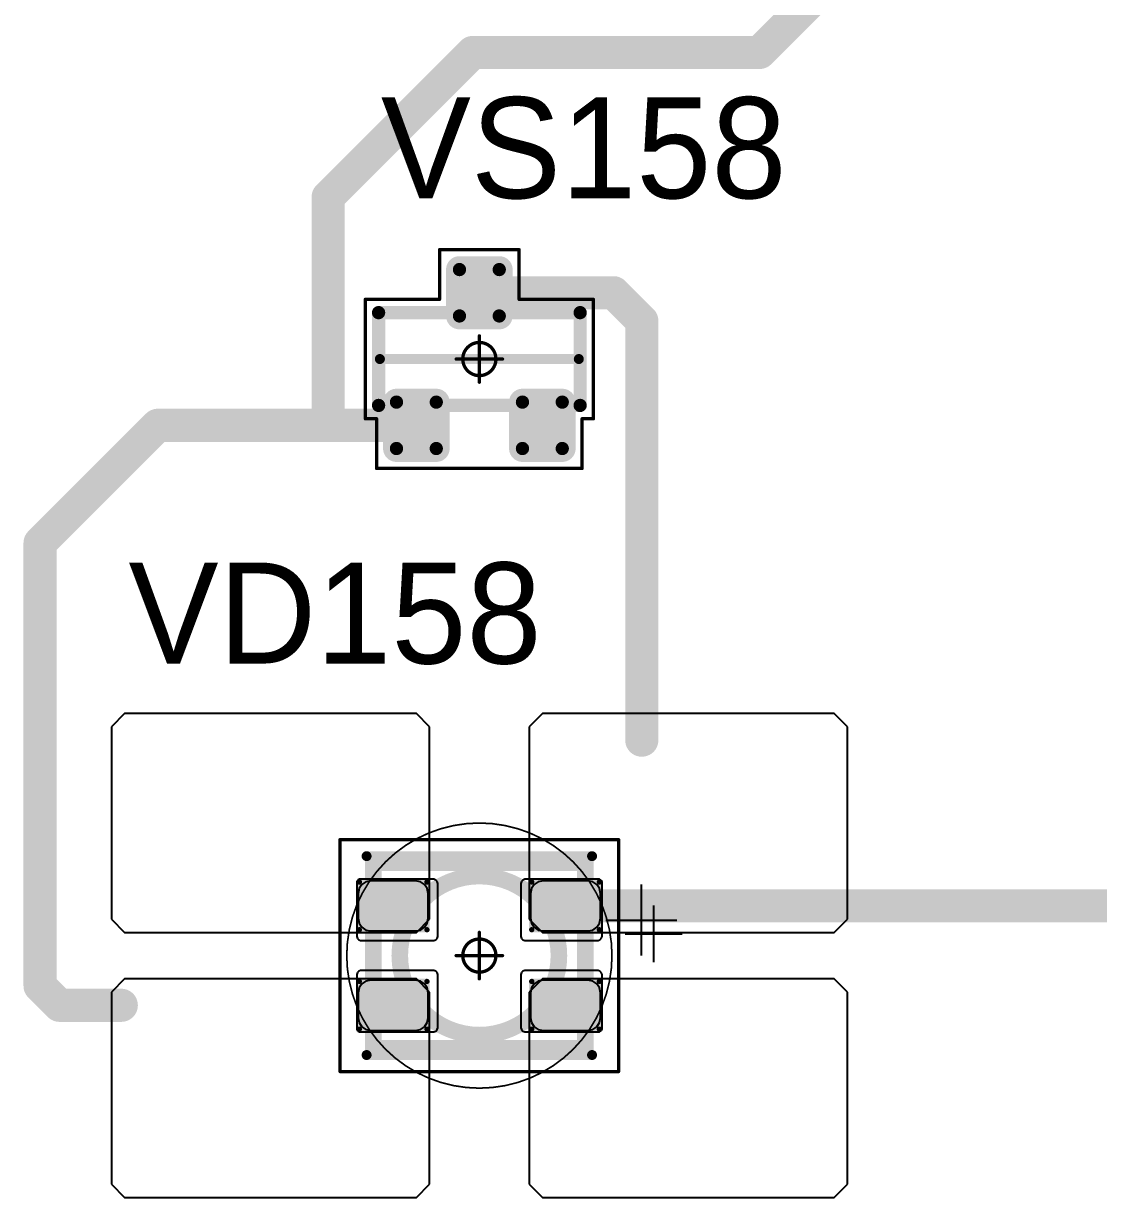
# Model space of a CAD drawing. Header units: millimetres. Extents: x 0 to 400, y 0 to 511.
# Drawn here: x 333.13 to 349.34, y 157.85 to 175.56 of the extents above; entities that cross this region are included whole.
import ezdxf

# ---------------------------------------------------------------- set-up
doc = ezdxf.new("R2010")
doc.units = ezdxf.units.MM
for name, color, linetype in [('Mechanical13', 56, 'Continuous'), ('Mechanical15', 56, 'Continuous'), ('Mechanical2', 216, 'Continuous'), ('TopLayer', 1, 'Continuous'), ('TopOverlay', 2, 'Continuous'), ('TopPaste', 8, 'Continuous'), ('TopSolder', 216, 'Continuous')]:
    doc.layers.add(name, color=color, linetype=linetype)

# ---------------------------------------------------------------- blocks, each defined once
blk = doc.blocks.new('SOT23_439')
at = {"layer": 'Mechanical13', "const_width": 0.2}
for points in [[(-0.7, 1.52), (0.7, 1.52)], [(-0.7, 1.52), (-0.7, -1.52)], [(0.7, 1.52), (0.7, -1.52)], [(-0.7, -1.52), (0.7, -1.52)]]:
    blk.add_lwpolyline(points, dxfattribs=at)
at = {"layer": 'Mechanical13', "const_width": 0.1}
for points in [[(-0.75, 1.52, 1), (-0.65, 1.52, 1)], [(-0.75, 1.52, 1), (-0.65, 1.52, 1)], [(0.65, 1.52, 1), (0.75, 1.52, 1)], [(0.65, 1.52, 1), (0.75, 1.52, 1)], [(-0.75, -1.52, 1), (-0.65, -1.52, 1)], [(-0.75, -1.52, 1), (-0.65, -1.52, 1)], [(0.65, -1.52, 1), (0.75, -1.52, 1)], [(0.65, -1.52, 1), (0.75, -1.52, 1)]]:
    blk.add_lwpolyline(points, format="xyb", close=True, dxfattribs=at)
at = {"layer": 'Mechanical15', "const_width": 0.05}
for points in [[(-0.9, 1.72), (-0.9, 1.55)], [(-0.9, 1.72), (0.9, 1.72)], [(0.9, 1.72), (0.9, 0.6)], [(-1.65, 1.55), (-1.65, -1.55)], [(-1.65, 1.55), (-0.9, 1.55)], [(0.9, 0.6), (1.65, 0.6)], [(1.65, 0.6), (1.65, -0.6)], [(0, 0.35), (0, -0.35)], [(-0.35, 0), (0.35, 0)], [(0.9, -0.6), (1.65, -0.6)], [(0.9, -0.6), (0.9, -1.72)], [(-1.65, -1.55), (-0.9, -1.55)], [(-0.9, -1.55), (-0.9, -1.72)], [(-0.9, -1.72), (0.9, -1.72)]]:
    blk.add_lwpolyline(points, dxfattribs=at)
at = {"layer": 'Mechanical15'}
for points, const_width in [([(-0.913, 1.72, 1), (-0.888, 1.72, 1)], 0.025), ([(-0.913, 1.72, 1), (-0.888, 1.72, 1)], 0.025), ([(0.888, 1.72, 1), (0.913, 1.72, 1)], 0.025), ([(0.888, 1.72, 1), (0.913, 1.72, 1)], 0.025), ([(-1.662, 1.55, 1), (-1.637, 1.55, 1)], 0.025), ([(-1.662, 1.55, 1), (-1.637, 1.55, 1)], 0.025), ([(-0.913, 1.55, 1), (-0.888, 1.55, 1)], 0.025), ([(-0.913, 1.55, 1), (-0.888, 1.55, 1)], 0.025), ([(0.888, 0.6, 1), (0.913, 0.6, 1)], 0.025), ([(0.888, 0.6, 1), (0.913, 0.6, 1)], 0.025), ([(1.637, 0.6, 1), (1.662, 0.6, 1)], 0.025), ([(1.637, 0.6, 1), (1.662, 0.6, 1)], 0.025), ([(-0.012, 0.35, 1), (0.012, 0.35, 1)], 0.025), ([(0.25, 0, 1), (-0.25, 0, 1)], 0.05), ([(-0.362, 0, 1), (-0.337, 0, 1)], 0.025), ([(-0.262, 0, 1), (-0.238, 0, 1)], 0.025), ([(0.238, 0, 1), (0.262, 0, 1)], 0.025), ([(0.337, 0, 1), (0.362, 0, 1)], 0.025), ([(-0.012, -0.35, 1), (0.012, -0.35, 1)], 0.025), ([(0.888, -0.6, 1), (0.913, -0.6, 1)], 0.025), ([(0.888, -0.6, 1), (0.913, -0.6, 1)], 0.025), ([(1.637, -0.6, 1), (1.662, -0.6, 1)], 0.025), ([(1.637, -0.6, 1), (1.662, -0.6, 1)], 0.025), ([(-1.662, -1.55, 1), (-1.637, -1.55, 1)], 0.025), ([(-1.662, -1.55, 1), (-1.637, -1.55, 1)], 0.025), ([(-0.913, -1.55, 1), (-0.888, -1.55, 1)], 0.025), ([(-0.913, -1.55, 1), (-0.888, -1.55, 1)], 0.025), ([(-0.913, -1.72, 1), (-0.888, -1.72, 1)], 0.025), ([(-0.913, -1.72, 1), (-0.888, -1.72, 1)], 0.025), ([(0.888, -1.72, 1), (0.913, -1.72, 1)], 0.025), ([(0.888, -1.72, 1), (0.913, -1.72, 1)], 0.025)]:
    blk.add_lwpolyline(points, format="xyb", close=True, dxfattribs=dict(at, const_width=const_width))
at = {"layer": 'TopLayer', "const_width": 0.1}
for points in [[(-1.4, 1.25, 1), (-1.3, 1.25, 1)], [(-0.7, 1.25, 1), (-0.6, 1.25, 1)], [(-1.4, 0.65, 1), (-1.3, 0.65, 1)], [(-0.7, 0.65, 1), (-0.6, 0.65, 1)], [(0.6, 0.3, 1), (0.7, 0.3, 1)], [(1.3, 0.3, 1), (1.4, 0.3, 1)], [(0.6, -0.3, 1), (0.7, -0.3, 1)], [(1.3, -0.3, 1), (1.4, -0.3, 1)], [(-1.4, -0.65, 1), (-1.3, -0.65, 1)], [(-0.7, -0.65, 1), (-0.6, -0.65, 1)], [(-1.4, -1.25, 1), (-1.3, -1.25, 1)], [(-0.7, -1.25, 1), (-0.6, -1.25, 1)]]:
    blk.add_lwpolyline(points, format="xyb", close=True, dxfattribs=at)
at = {"layer": 'TopLayer'}
for points in [[(-1.45, 1.25), (-1.45, 0.65), (-0.55, 1.25), (-0.55, 0.65)], [(-1.35, 1.35), (-1.35, 0.55), (-0.65, 1.35), (-0.65, 0.55)], [(0.65, 0.4), (0.65, -0.4), (1.35, 0.4), (1.35, -0.4)], [(0.55, 0.3), (0.55, -0.3), (1.45, 0.3), (1.45, -0.3)], [(-1.45, -0.65), (-1.45, -1.25), (-0.55, -0.65), (-0.55, -1.25)], [(-1.35, -0.55), (-1.35, -1.35), (-0.65, -0.55), (-0.65, -1.35)]]:
    blk.add_solid(points, dxfattribs=at)
at = {"layer": 'TopOverlay', "const_width": 0.15}
blk.add_lwpolyline([(0, 1.5), (0, -1.5)], dxfattribs=at)
at = {"layer": 'TopOverlay', "const_width": 0.075}
for points in [[(-0.038, 1.5, 1), (0.038, 1.5, 1)], [(-0.038, -1.5, 1), (0.038, -1.5, 1)]]:
    blk.add_lwpolyline(points, format="xyb", close=True, dxfattribs=at)
at = {"layer": 'TopPaste', "const_width": 0.075}
for points in [[(-1.387, 1.25, 1), (-1.313, 1.25, 1)], [(-0.687, 1.25, 1), (-0.613, 1.25, 1)], [(-1.387, 0.65, 1), (-1.313, 0.65, 1)], [(-0.687, 0.65, 1), (-0.613, 0.65, 1)], [(0.613, 0.3, 1), (0.687, 0.3, 1)], [(1.313, 0.3, 1), (1.387, 0.3, 1)], [(0.613, -0.3, 1), (0.687, -0.3, 1)], [(1.313, -0.3, 1), (1.387, -0.3, 1)], [(-1.387, -0.65, 1), (-1.313, -0.65, 1)], [(-0.687, -0.65, 1), (-0.613, -0.65, 1)], [(-1.387, -1.25, 1), (-1.313, -1.25, 1)], [(-0.687, -1.25, 1), (-0.613, -1.25, 1)]]:
    blk.add_lwpolyline(points, format="xyb", close=True, dxfattribs=at)
at = {"layer": 'TopPaste'}
for points in [[(-1.425, 1.25), (-1.425, 0.65), (-0.575, 1.25), (-0.575, 0.65)], [(-1.35, 1.325), (-1.35, 0.575), (-0.65, 1.325), (-0.65, 0.575)], [(0.65, 0.375), (0.65, -0.375), (1.35, 0.375), (1.35, -0.375)], [(0.575, 0.3), (0.575, -0.3), (1.425, 0.3), (1.425, -0.3)], [(-1.425, -0.65), (-1.425, -1.25), (-0.575, -0.65), (-0.575, -1.25)], [(-1.35, -0.575), (-1.35, -1.325), (-0.65, -0.575), (-0.65, -1.325)]]:
    blk.add_solid(points, dxfattribs=at)
at = {"layer": 'TopSolder', "const_width": 0.202}
for points in [[(-1.451, 1.25, 1), (-1.249, 1.25, 1)], [(-0.751, 1.25, 1), (-0.549, 1.25, 1)], [(-1.451, 0.65, 1), (-1.249, 0.65, 1)], [(-0.751, 0.65, 1), (-0.549, 0.65, 1)], [(0.549, 0.3, 1), (0.751, 0.3, 1)], [(1.249, 0.3, 1), (1.451, 0.3, 1)], [(0.549, -0.3, 1), (0.751, -0.3, 1)], [(1.249, -0.3, 1), (1.451, -0.3, 1)], [(-1.451, -0.65, 1), (-1.249, -0.65, 1)], [(-0.751, -0.65, 1), (-0.549, -0.65, 1)], [(-1.451, -1.25, 1), (-1.249, -1.25, 1)], [(-0.751, -1.25, 1), (-0.549, -1.25, 1)]]:
    blk.add_lwpolyline(points, format="xyb", close=True, dxfattribs=at)
at = {"layer": 'TopSolder'}
for points in [[(-1.35, 1.452), (-1.35, 0.448), (-0.65, 1.452), (-0.65, 0.448)], [(-1.552, 1.25), (-1.552, 0.65), (-0.448, 1.25), (-0.448, 0.65)], [(0.65, 0.502), (0.65, -0.502), (1.35, 0.502), (1.35, -0.502)], [(0.448, 0.3), (0.448, -0.3), (1.552, 0.3), (1.552, -0.3)], [(-1.35, -0.448), (-1.35, -1.452), (-0.65, -0.448), (-0.65, -1.452)], [(-1.552, -0.65), (-1.552, -1.25), (-0.448, -0.65), (-0.448, -1.25)]]:
    blk.add_solid(points, dxfattribs=at)
blk = doc.blocks.new('E65F_643')
at = {"layer": 'Mechanical13'}
for p, q in [((2.441, 1.071), (2.441, 0)), ((1.905, 0.536), (2.976, 0.536))]:
    blk.add_line(p, q, dxfattribs=at)
at = {"layer": 'Mechanical13', "const_width": 0.25}
for points in [[(-1.6, -1.4), (-1.6, 1.4)], [(-1.6, 1.4), (1.6, 1.4)], [(1.6, -1.4), (1.6, 1.4)], [(-1.6, -1.4), (1.6, -1.4)]]:
    blk.add_lwpolyline(points, dxfattribs=at)
at = {"layer": 'Mechanical13'}
for points, const_width in [([(-1.663, 1.4, 1), (-1.538, 1.4, 1)], 0.125), ([(-1.663, 1.4, 1), (-1.538, 1.4, 1)], 0.125), ([(1.537, 1.4, 1), (1.662, 1.4, 1)], 0.125), ([(1.537, 1.4, 1), (1.662, 1.4, 1)], 0.125), ([(1.2, 0, 1), (-1.2, 0, 1)], 0.25), ([(-1.263, 0, 1), (-1.138, 0, 1)], 0.125), ([(1.137, 0, 1), (1.262, 0, 1)], 0.125), ([(-1.663, -1.4, 1), (-1.538, -1.4, 1)], 0.125), ([(-1.663, -1.4, 1), (-1.538, -1.4, 1)], 0.125), ([(1.537, -1.4, 1), (1.662, -1.4, 1)], 0.125), ([(1.537, -1.4, 1), (1.662, -1.4, 1)], 0.125)]:
    blk.add_lwpolyline(points, format="xyb", close=True, dxfattribs=dict(at, const_width=const_width))
at = {"layer": 'Mechanical15', "const_width": 0.05}
for points in [[(-2.1, 1.75), (2.1, 1.75)], [(-2.1, -1.75), (-2.1, 1.75)], [(2.1, -1.75), (2.1, 1.75)], [(0, -0.35), (0, 0.35)], [(0, -0.35), (0, 0.35)], [(-0.35, 0), (0.35, 0)], [(-0.35, 0), (0.35, 0)], [(-2.1, -1.75), (2.1, -1.75)]]:
    blk.add_lwpolyline(points, dxfattribs=at)
at = {"layer": 'Mechanical15'}
for points, const_width in [([(-2.113, 1.75, 1), (-2.088, 1.75, 1)], 0.025), ([(-2.113, 1.75, 1), (-2.088, 1.75, 1)], 0.025), ([(2.087, 1.75, 1), (2.112, 1.75, 1)], 0.025), ([(2.087, 1.75, 1), (2.112, 1.75, 1)], 0.025), ([(-0.013, 0.35, 1), (0.012, 0.35, 1)], 0.025), ([(-0.013, 0.35, 1), (0.012, 0.35, 1)], 0.025), ([(0.25, 0, 1), (-0.25, 0, 1)], 0.05), ([(0.25, 0, 1), (-0.25, 0, 1)], 0.05), ([(-0.363, 0, 1), (-0.338, 0, 1)], 0.025), ([(-0.363, 0, 1), (-0.338, 0, 1)], 0.025), ([(-0.263, 0, 1), (-0.238, 0, 1)], 0.025), ([(-0.263, 0, 1), (-0.238, 0, 1)], 0.025), ([(0.237, 0, 1), (0.262, 0, 1)], 0.025), ([(0.237, 0, 1), (0.262, 0, 1)], 0.025), ([(0.337, 0, 1), (0.362, 0, 1)], 0.025), ([(0.337, 0, 1), (0.362, 0, 1)], 0.025), ([(-0.013, -0.35, 1), (0.012, -0.35, 1)], 0.025), ([(-0.013, -0.35, 1), (0.012, -0.35, 1)], 0.025), ([(-2.113, -1.75, 1), (-2.088, -1.75, 1)], 0.025), ([(-2.113, -1.75, 1), (-2.088, -1.75, 1)], 0.025), ([(2.087, -1.75, 1), (2.112, -1.75, 1)], 0.025), ([(2.087, -1.75, 1), (2.112, -1.75, 1)], 0.025)]:
    blk.add_lwpolyline(points, format="xyb", close=True, dxfattribs=dict(at, const_width=const_width))
at = {"layer": 'TopLayer'}
for p, q in [((-5.35, 3.65), (-5.55, 3.45)), ((-0.95, 3.65), (-5.35, 3.65)), ((-5.35, 3.65), (-5.35, 3.65)), ((-0.75, 3.45), (-0.95, 3.65)), ((0.95, 3.65), (0.75, 3.45)), ((5.35, 3.65), (0.95, 3.65)), ((0.95, 3.65), (0.95, 3.65)), ((5.55, 3.45), (5.35, 3.65)), ((-5.55, 3.45), (-5.55, 3.45)), ((-5.55, 3.45), (-5.55, 0.55)), ((-0.75, 0.55), (-0.75, 3.45)), ((0.75, 3.45), (0.75, 3.45)), ((0.75, 3.45), (0.75, 0.55)), ((5.55, 0.55), (5.55, 3.45)), ((-5.55, 0.55), (-5.35, 0.35)), ((-0.95, 0.35), (-0.75, 0.55)), ((0.75, 0.55), (0.95, 0.35)), ((5.35, 0.35), (5.55, 0.55)), ((-5.35, 0.35), (-0.95, 0.35)), ((0.95, 0.35), (5.35, 0.35)), ((-5.35, -0.35), (-5.55, -0.55)), ((-0.95, -0.35), (-5.35, -0.35)), ((-5.35, -0.35), (-5.35, -0.35)), ((-0.75, -0.55), (-0.95, -0.35)), ((0.95, -0.35), (0.75, -0.55)), ((5.35, -0.35), (0.95, -0.35)), ((0.95, -0.35), (0.95, -0.35)), ((5.55, -0.55), (5.35, -0.35)), ((-5.55, -0.55), (-5.55, -0.55)), ((-5.55, -0.55), (-5.55, -3.45)), ((-0.75, -3.45), (-0.75, -0.55)), ((0.75, -0.55), (0.75, -0.55)), ((0.75, -0.55), (0.75, -3.45)), ((5.55, -3.45), (5.55, -0.55)), ((-5.55, -3.45), (-5.35, -3.65)), ((-0.95, -3.65), (-0.75, -3.45)), ((0.75, -3.45), (0.95, -3.65)), ((5.35, -3.65), (5.55, -3.45)), ((-5.35, -3.65), (-0.95, -3.65)), ((0.95, -3.65), (5.35, -3.65))]:
    blk.add_line(p, q, dxfattribs=at)
at = {"layer": 'TopLayer', "const_width": 0.04}
for points in [[(-1.83, 1.11, 1), (-1.79, 1.11, 1)], [(-0.81, 1.11, 1), (-0.77, 1.11, 1)], [(0.77, 1.11, 1), (0.81, 1.11, 1)], [(1.79, 1.11, 1), (1.83, 1.11, 1)], [(-1.83, 0.39, 1), (-1.79, 0.39, 1)], [(-0.81, 0.39, 1), (-0.77, 0.39, 1)], [(0.77, 0.39, 1), (0.81, 0.39, 1)], [(1.79, 0.39, 1), (1.83, 0.39, 1)], [(-1.83, -0.39, 1), (-1.79, -0.39, 1)], [(-0.81, -0.39, 1), (-0.77, -0.39, 1)], [(0.77, -0.39, 1), (0.81, -0.39, 1)], [(1.79, -0.39, 1), (1.83, -0.39, 1)], [(-1.83, -1.11, 1), (-1.79, -1.11, 1)], [(-0.81, -1.11, 1), (-0.77, -1.11, 1)], [(0.77, -1.11, 1), (0.81, -1.11, 1)], [(1.79, -1.11, 1), (1.83, -1.11, 1)]]:
    blk.add_lwpolyline(points, format="xyb", close=True, dxfattribs=at)
at = {"layer": 'TopLayer'}
for points in [[(-1.85, 1.11), (-1.85, 0.39), (-0.75, 1.11), (-0.75, 0.39)], [(-1.81, 1.15), (-1.81, 0.35), (-0.79, 1.15), (-0.79, 0.35)], [(0.75, 1.11), (0.75, 0.39), (1.85, 1.11), (1.85, 0.39)], [(0.79, 1.15), (0.79, 0.35), (1.81, 1.15), (1.81, 0.35)], [(-1.81, -0.35), (-1.81, -1.15), (-0.79, -0.35), (-0.79, -1.15)], [(0.79, -0.35), (0.79, -1.15), (1.81, -0.35), (1.81, -1.15)], [(-1.85, -0.39), (-1.85, -1.11), (-0.75, -0.39), (-0.75, -1.11)], [(0.75, -0.39), (0.75, -1.11), (1.85, -0.39), (1.85, -1.11)]]:
    blk.add_solid(points, dxfattribs=at)
at = {"layer": 'TopOverlay'}
for p, q in [((2.628, 0.757), (2.628, -0.1)), ((2.2, 0.328), (3.057, 0.328))]:
    blk.add_line(p, q, dxfattribs=at)
at = {"layer": 'TopOverlay', "const_width": 0.15}
for points in [[(-1.7, 1.5), (1.7, 1.5)], [(-1.7, -1.5), (1.7, -1.5)]]:
    blk.add_lwpolyline(points, dxfattribs=at)
at = {"layer": 'TopOverlay', "const_width": 0.075}
for points in [[(-1.738, 1.5, 1), (-1.663, 1.5, 1)], [(1.662, 1.5, 1), (1.737, 1.5, 1)], [(-1.738, -1.5, 1), (-1.663, -1.5, 1)], [(1.662, -1.5, 1), (1.737, -1.5, 1)]]:
    blk.add_lwpolyline(points, format="xyb", close=True, dxfattribs=at)
at = {"layer": 'TopPaste'}
for p, q in [((-1.773, 1.073), (-1.814, 1.011)), ((-1.711, 1.114), (-1.773, 1.073)), ((-1.638, 1.129), (-1.711, 1.114)), ((-0.963, 1.129), (-1.638, 1.129)), ((-0.889, 1.114), (-0.963, 1.129)), ((-0.827, 1.073), (-0.889, 1.114)), ((-0.786, 1.011), (-0.827, 1.073)), ((0.827, 1.073), (0.786, 1.011)), ((0.889, 1.114), (0.827, 1.073)), ((0.962, 1.129), (0.889, 1.114)), ((1.637, 1.129), (0.962, 1.129)), ((1.711, 1.114), (1.637, 1.129)), ((1.773, 1.073), (1.711, 1.114)), ((1.814, 1.011), (1.773, 1.073)), ((-1.814, 1.011), (-1.829, 0.938)), ((-1.829, 0.938), (-1.829, 0.563)), ((-0.771, 0.938), (-0.786, 1.011)), ((-0.771, 0.563), (-0.771, 0.938)), ((0.786, 1.011), (0.771, 0.938)), ((0.771, 0.938), (0.771, 0.563)), ((1.829, 0.938), (1.814, 1.011)), ((1.829, 0.563), (1.829, 0.938)), ((-1.829, 0.563), (-1.814, 0.489)), ((-0.786, 0.489), (-0.771, 0.563)), ((0.771, 0.563), (0.786, 0.489)), ((1.814, 0.489), (1.829, 0.563)), ((-1.814, 0.489), (-1.773, 0.427)), ((-1.773, 0.427), (-1.711, 0.386)), ((-1.711, 0.386), (-1.638, 0.371)), ((-1.638, 0.371), (-0.963, 0.371)), ((-0.963, 0.371), (-0.889, 0.386)), ((-0.889, 0.386), (-0.827, 0.427)), ((-0.827, 0.427), (-0.786, 0.489)), ((0.786, 0.489), (0.827, 0.427)), ((0.827, 0.427), (0.889, 0.386)), ((0.889, 0.386), (0.962, 0.371)), ((0.962, 0.371), (1.637, 0.371)), ((1.637, 0.371), (1.711, 0.386)), ((1.711, 0.386), (1.773, 0.427)), ((1.773, 0.427), (1.814, 0.489)), ((-1.814, -0.489), (-1.829, -0.563)), ((-1.773, -0.427), (-1.814, -0.489)), ((-1.711, -0.386), (-1.773, -0.427)), ((-1.638, -0.371), (-1.711, -0.386)), ((-0.963, -0.371), (-1.638, -0.371)), ((-0.889, -0.386), (-0.963, -0.371)), ((-0.827, -0.427), (-0.889, -0.386)), ((-0.786, -0.489), (-0.827, -0.427)), ((-0.771, -0.563), (-0.786, -0.489)), ((0.786, -0.489), (0.771, -0.563)), ((0.827, -0.427), (0.786, -0.489)), ((0.889, -0.386), (0.827, -0.427)), ((0.962, -0.371), (0.889, -0.386)), ((1.637, -0.371), (0.962, -0.371)), ((1.711, -0.386), (1.637, -0.371)), ((1.773, -0.427), (1.711, -0.386)), ((1.814, -0.489), (1.773, -0.427)), ((1.829, -0.563), (1.814, -0.489)), ((-1.829, -0.563), (-1.829, -0.938)), ((-0.771, -0.938), (-0.771, -0.563)), ((0.771, -0.563), (0.771, -0.938)), ((1.829, -0.938), (1.829, -0.563)), ((-1.829, -0.938), (-1.814, -1.011)), ((-1.814, -1.011), (-1.773, -1.073)), ((-0.827, -1.073), (-0.786, -1.011)), ((-0.786, -1.011), (-0.771, -0.938)), ((0.771, -0.938), (0.786, -1.011)), ((0.786, -1.011), (0.827, -1.073)), ((1.773, -1.073), (1.814, -1.011)), ((1.814, -1.011), (1.829, -0.938)), ((-1.773, -1.073), (-1.711, -1.114)), ((-1.711, -1.114), (-1.638, -1.129)), ((-1.638, -1.129), (-0.963, -1.129)), ((-0.963, -1.129), (-0.889, -1.114)), ((-0.889, -1.114), (-0.827, -1.073)), ((0.827, -1.073), (0.889, -1.114)), ((0.889, -1.114), (0.962, -1.129)), ((0.962, -1.129), (1.637, -1.129)), ((1.637, -1.129), (1.711, -1.114)), ((1.711, -1.114), (1.773, -1.073))]:
    blk.add_line(p, q, dxfattribs=at)
at = {"layer": 'TopSolder'}
for p, q in [((-1.842, 1.129), (-1.85, 1.111)), ((-1.85, 1.111), (-1.85, 1.101)), ((-1.85, 1.101), (-1.85, 1.101)), ((-1.85, 1.101), (-1.85, 0.301)), ((-1.828, 1.143), (-1.842, 1.129)), ((-1.81, 1.151), (-1.828, 1.143)), ((-1.8, 1.151), (-1.81, 1.151)), ((-0.7, 1.151), (-1.8, 1.151)), ((-0.685, 1.151), (-0.7, 1.151)), ((-0.7, 1.151), (-0.7, 1.151)), ((-0.658, 1.139), (-0.685, 1.151)), ((-0.636, 1.118), (-0.658, 1.139)), ((-0.625, 1.09), (-0.636, 1.118)), ((-0.625, 1.076), (-0.625, 1.09)), ((-0.625, 0.301), (-0.625, 1.076)), ((0.636, 1.118), (0.625, 1.09)), ((0.625, 1.09), (0.625, 1.076)), ((0.625, 1.076), (0.625, 1.076)), ((0.625, 1.076), (0.625, 0.301)), ((0.657, 1.139), (0.636, 1.118)), ((0.685, 1.151), (0.657, 1.139)), ((0.7, 1.151), (0.685, 1.151)), ((1.8, 1.151), (0.7, 1.151)), ((1.81, 1.151), (1.8, 1.151)), ((1.8, 1.151), (1.8, 1.151)), ((1.828, 1.143), (1.81, 1.151)), ((1.842, 1.129), (1.828, 1.143)), ((1.85, 1.111), (1.842, 1.129)), ((1.85, 1.101), (1.85, 1.111)), ((1.85, 0.301), (1.85, 1.101)), ((-1.85, 0.301), (-1.85, 0.286)), ((-1.85, 0.286), (-1.839, 0.258)), ((-1.839, 0.258), (-1.818, 0.237)), ((-1.818, 0.237), (-1.79, 0.226)), ((-1.79, 0.226), (-1.775, 0.226)), ((-1.775, 0.226), (-1.775, 0.226)), ((-1.775, 0.226), (-0.7, 0.226)), ((-0.7, 0.226), (-0.685, 0.226)), ((-0.685, 0.226), (-0.658, 0.237)), ((-0.658, 0.237), (-0.636, 0.258)), ((-0.636, 0.258), (-0.625, 0.286)), ((-0.625, 0.286), (-0.625, 0.301)), ((-0.625, 0.301), (-0.625, 0.301)), ((0.625, 0.301), (0.625, 0.286)), ((0.625, 0.286), (0.636, 0.258)), ((0.636, 0.258), (0.657, 0.237)), ((0.657, 0.237), (0.685, 0.226)), ((0.685, 0.226), (0.7, 0.226)), ((0.7, 0.226), (0.7, 0.226)), ((0.7, 0.226), (1.775, 0.226)), ((1.775, 0.226), (1.79, 0.226)), ((1.79, 0.226), (1.817, 0.237)), ((1.817, 0.237), (1.839, 0.258)), ((1.839, 0.258), (1.85, 0.286)), ((1.85, 0.286), (1.85, 0.301)), ((1.85, 0.301), (1.85, 0.301)), ((-1.839, -0.257), (-1.85, -0.285)), ((-1.85, -0.285), (-1.85, -0.299)), ((-1.85, -0.299), (-1.85, -0.299)), ((-1.85, -0.299), (-1.85, -1.099)), ((-1.818, -0.236), (-1.839, -0.257)), ((-1.79, -0.224), (-1.818, -0.236)), ((-1.775, -0.224), (-1.79, -0.224)), ((-0.7, -0.224), (-1.775, -0.224)), ((-0.685, -0.224), (-0.7, -0.224)), ((-0.7, -0.224), (-0.7, -0.224)), ((-0.658, -0.236), (-0.685, -0.224)), ((-0.636, -0.257), (-0.658, -0.236)), ((-0.625, -0.285), (-0.636, -0.257)), ((-0.625, -0.299), (-0.625, -0.285)), ((-0.625, -1.074), (-0.625, -0.299)), ((0.636, -0.257), (0.625, -0.285)), ((0.625, -0.285), (0.625, -0.299)), ((0.625, -0.299), (0.625, -0.299)), ((0.625, -0.299), (0.625, -1.074)), ((0.657, -0.236), (0.636, -0.257)), ((0.685, -0.224), (0.657, -0.236)), ((0.7, -0.224), (0.685, -0.224)), ((1.775, -0.224), (0.7, -0.224)), ((1.79, -0.224), (1.775, -0.224)), ((1.775, -0.224), (1.775, -0.224)), ((1.817, -0.236), (1.79, -0.224)), ((1.839, -0.257), (1.817, -0.236)), ((1.85, -0.285), (1.839, -0.257)), ((1.85, -0.299), (1.85, -0.285)), ((1.85, -1.099), (1.85, -0.299)), ((-1.85, -1.099), (-1.85, -1.109)), ((-1.85, -1.109), (-1.842, -1.128)), ((-1.842, -1.128), (-1.828, -1.142)), ((-1.828, -1.142), (-1.81, -1.149)), ((-1.81, -1.149), (-1.8, -1.149)), ((-1.8, -1.149), (-0.7, -1.149)), ((-1.8, -1.149), (-1.8, -1.149)), ((-0.7, -1.149), (-0.685, -1.149)), ((-0.685, -1.149), (-0.658, -1.138)), ((-0.658, -1.138), (-0.636, -1.117)), ((-0.636, -1.117), (-0.625, -1.089)), ((-0.625, -1.089), (-0.625, -1.074)), ((-0.625, -1.074), (-0.625, -1.074)), ((0.625, -1.074), (0.625, -1.089)), ((0.625, -1.089), (0.636, -1.117)), ((0.636, -1.117), (0.657, -1.138)), ((0.657, -1.138), (0.685, -1.149)), ((0.685, -1.149), (0.7, -1.149)), ((0.7, -1.149), (1.8, -1.149)), ((0.7, -1.149), (0.7, -1.149)), ((1.8, -1.149), (1.81, -1.149)), ((1.81, -1.149), (1.828, -1.142)), ((1.828, -1.142), (1.842, -1.128)), ((1.842, -1.128), (1.85, -1.109)), ((1.85, -1.109), (1.85, -1.099)), ((1.85, -1.099), (1.85, -1.099))]:
    blk.add_line(p, q, dxfattribs=at)

msp = doc.modelspace()

# ---------------------------------------------------------------- linework, layer by layer
at = {"layer": 'Mechanical2'}
for points, const_width in [([(342, 161.5, 1), (338, 161.5, 1)], 0.0254), ([(340, 163.5, 1), (340, 163.5, 1)], 0.0005), ([(337.994, 161.5, 1), (338.006, 161.5, 1)], 0.0127), ([(338, 161.5, 1), (338, 161.5, 1)], 0.0005), ([(341.994, 161.5, 1), (342.006, 161.5, 1)], 0.0127), ([(342, 161.5, 1), (342, 161.5, 1)], 0.0005), ([(340, 159.5, 1), (340, 159.5, 1)], 0.0005)]:
    msp.add_lwpolyline(points, format="xyb", close=True, dxfattribs=dict(at, const_width=const_width))
at = {"layer": 'Mechanical2', "const_width": 0.001}
for points in [[(340, 159.5), (340, 163.5)], [(338, 161.5), (342, 161.5)]]:
    msp.add_lwpolyline(points, dxfattribs=at)
at = {"layer": 'TopLayer', "const_width": 0.5}
for points in [[(344.225, 175.125), (346.575, 177.475)], [(337.72, 172.945), (339.9, 175.125)], [(339.9, 175.125), (344.225, 175.125)], [(337.72, 169.5), (337.72, 172.945)], [(340, 171.5), (342.025, 171.5)], [(342.025, 171.5), (342.45, 171.075)], [(342.45, 164.75), (342.45, 171.075)], [(333.375, 167.725), (335.15, 169.5)], [(335.15, 169.5), (339.05, 169.5)], [(333.375, 161.043), (333.375, 167.725)], [(341.3, 162.25), (353.375, 162.25)], [(333.375, 161.043), (333.668, 160.75)], [(333.668, 160.75), (334.6, 160.75)]]:
    msp.add_lwpolyline(points, dxfattribs=at)
at = {"layer": 'TopLayer', "const_width": 0.25}
for points in [[(339.775, 175.125, 1), (340.025, 175.125, 1)], [(339.775, 175.125, 1), (340.025, 175.125, 1)], [(344.1, 175.125, 1), (344.35, 175.125, 1)], [(344.1, 175.125, 1), (344.35, 175.125, 1)], [(337.595, 172.945, 1), (337.845, 172.945, 1)], [(337.595, 172.945, 1), (337.845, 172.945, 1)], [(339.875, 171.5, 1), (340.125, 171.5, 1)], [(341.9, 171.5, 1), (342.15, 171.5, 1)], [(341.9, 171.5, 1), (342.15, 171.5, 1)], [(342.325, 171.075, 1), (342.575, 171.075, 1)], [(342.325, 171.075, 1), (342.575, 171.075, 1)], [(335.025, 169.5, 1), (335.275, 169.5, 1)], [(335.025, 169.5, 1), (335.275, 169.5, 1)], [(337.595, 169.5, 1), (337.845, 169.5, 1)], [(338.925, 169.5, 1), (339.175, 169.5, 1)], [(333.25, 167.725, 1), (333.5, 167.725, 1)], [(333.25, 167.725, 1), (333.5, 167.725, 1)], [(342.325, 164.75, 1), (342.575, 164.75, 1)], [(341.175, 162.25, 1), (341.425, 162.25, 1)], [(333.25, 161.043, 1), (333.5, 161.043, 1)], [(333.25, 161.043, 1), (333.5, 161.043, 1)], [(333.543, 160.75, 1), (333.793, 160.75, 1)], [(333.543, 160.75, 1), (333.793, 160.75, 1)], [(334.475, 160.75, 1), (334.725, 160.75, 1)]]:
    msp.add_lwpolyline(points, format="xyb", close=True, dxfattribs=at)

# ---------------------------------------------------------------- block references
for name, p, rotation in [('SOT23_439', (340, 170.5), 90), ('E65F_643', (340, 161.5), 360)]:
    msp.add_blockref(name, p, dxfattribs=dict(rotation=rotation))

# ---------------------------------------------------------------- texts
at = {"layer": 'TopOverlay'}
for s, p in [('VS158', (338.514, 172.926)), ('VD158', (334.708, 165.906))]:
    msp.add_text(s, height=1.524, dxfattribs=at).set_placement(p)

doc.saveas('drawing.dxf')
